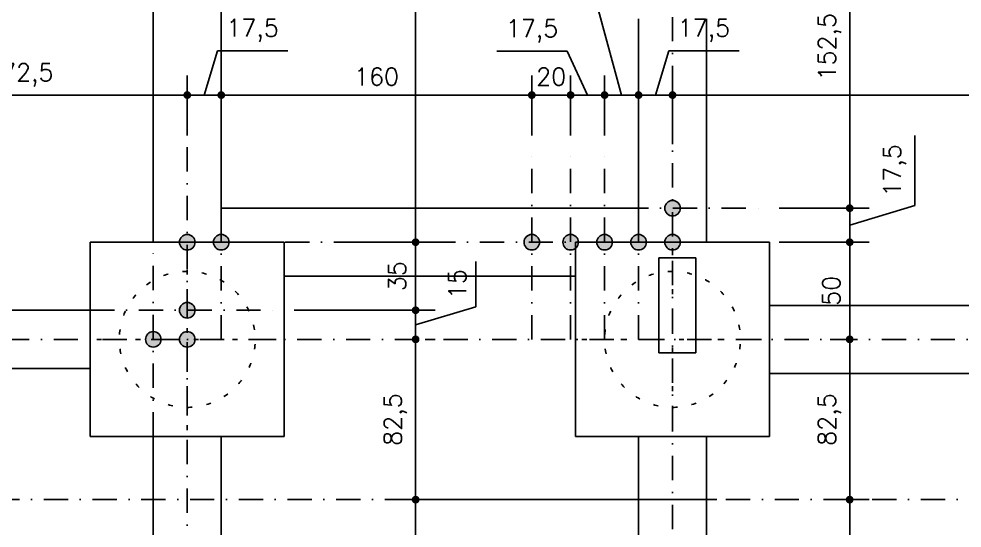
# Model space of a CAD drawing. Extents: x 26375 to 47400, y -1187 to 1911.
# Drawn here: x 28800.6 to 29286.6, y 618.5 to 880.5 of the extents above; entities that cross this region are included whole.
import ezdxf

# ---------------------------------------------------------------- set-up
doc = ezdxf.new("R2010")
doc.units = 0
doc.header["$LTSCALE"] = 25
doc.linetypes.add('DASHDOT', pattern=[1, 0.5, -0.25, 0, -0.25])
doc.linetypes.add('ESTILO_TQS_0002', pattern=[0.4, 0.1, -0.3])
for name, color, linetype in [('COTA', 1, 'Continuous'), ('EIXO_AUXILIAR', 1, 'DASHDOT'), ('EIXOS', 1, 'DASHDOT'), ('FERRO', 4, 'Continuous'), ('H7', 1, 'Continuous'), ('PROJ', 252, 'Continuous')]:
    doc.layers.add(name, color=color, linetype=linetype)
doc.styles.add('COTA', font='romans.shx')
doc.dimstyles.new('forma', dxfattribs={"dimtxt": 1.8, "dimasz": 0.8, "dimexe": 2, "dimexo": 1, "dimgap": 1, "dimtad": 1, "dimdec": 1, "dimzin": 9, "dimtxsty": 'COTA', "dimblk1": 'DOT', "dimblk2": 'DOT', "dimsah": 1, "dimcen": 0, "dimdle": 1, "dimclrd": 256, "dimclre": 256, "dimclrt": 2, "dimadec": 0, "dimazin": 0, "dimtfac": 1, "dimtdec": 0, "dimtmove": 0, "dimatfit": 3, "dimfxl": 1, "dimtolj": 1, "dimtzin": 0, "dimarcsym": 0})

# ---------------------------------------------------------------- blocks, each defined once
blk = doc.blocks.new('GR-1409')
at = {"layer": 'H7'}
blk.add_hatch(color=256, dxfattribs=at).paths.add_polyline_path([(-4, 0, 1), (4, 0, 1)])
at = {"layer": 'FERRO', "linetype": 'Continuous'}
blk.add_circle((0, 0), 4, dxfattribs=at)
blk = doc.blocks.new('GR-0909')
at = {"layer": 'H7'}
blk.add_hatch(color=256, dxfattribs=at).paths.add_polyline_path([(4, 0, 1), (-4, 0, 1)])
at = {"layer": 'FERRO', "linetype": 'Continuous'}
blk.add_circle((0, 0), 4, dxfattribs=at)
blk = doc.blocks.new('PROJ-FUND')
at = {"layer": 'PROJ'}
for p, q in [((28869.88232900731, 1150.57726215362), (28869.88232900731, 765.5772621536203)), ((28904.88232900731, 783.0772621536203), (28904.88232900731, 1150.57726215362)), ((29119.88232900731, 880.6034011536199), (29119.88232900731, 783.0772621536203)), ((29154.88232900731, 765.5772621536203), (29154.88232900731, 880.6034011536199)), ((29119.88232900731, 783.0772621536203), (28904.88232900731, 783.0772621536203)), ((28904.88232900731, 783.0772621536203), (28904.88232900731, 765.5772621536203)), ((29119.88232900731, 765.5772621536203), (29119.88232900731, 783.0772621536203)), ((29149.38232900759, 757.5772620405519), (29130.38232900759, 757.5772620405519)), ((29130.38232900759, 757.5772620405519), (29130.38232900759, 708.5772620405519)), ((29149.38232900759, 708.5772620405519), (29149.38232900759, 757.5772620405519)), ((28937.38232900731, 748.0772621536203), (29087.38232900731, 748.0772621536203)), ((28837.38232900731, 730.5772621536203), (28584.88232900731, 730.5772621536203)), ((29472.38232900731, 733.0772621536203), (29187.38232900731, 733.0772621536203)), ((29130.38232900759, 708.5772620405519), (29149.38232900759, 708.5772620405519)), ((28584.88232900731, 700.5772621536203), (28837.38232900731, 700.5772621536203)), ((29187.38232900731, 698.0772621536203), (29472.38232900731, 698.0772621536203)), ((28869.88232900731, 665.5772621536203), (28869.88232900731, 600.5772621536203)), ((28904.88232900731, 600.5772621536203), (28904.88232900731, 665.5772621536203)), ((29119.88232900731, 665.5772621536203), (29119.88232900731, 600.5772621536203)), ((29154.88232900731, 600.5772621536203), (29154.88232900731, 665.5772621536203))]:
    blk.add_line(p, q, dxfattribs=at)
at = {"layer": 'PROJ', "linetype": 'Continuous'}
for p, q in [((28937.38232900731, 765.5772621536203), (28837.38232900731, 765.5772621536203)), ((28837.38232900731, 765.5772621536203), (28837.38232900731, 665.5772621536203)), ((28937.38232900731, 665.5772621536203), (28937.38232900731, 765.5772621536203)), ((29187.38232900731, 765.5772621536203), (29087.38232900731, 765.5772621536203)), ((29087.38232900731, 765.5772621536203), (29087.38232900731, 665.5772621536203)), ((29187.38232900731, 665.5772621536203), (29187.38232900731, 765.5772621536203)), ((28837.38232900731, 665.5772621536203), (28937.38232900731, 665.5772621536203)), ((29087.38232900731, 665.5772621536203), (29187.38232900731, 665.5772621536203))]:
    blk.add_line(p, q, dxfattribs=at)
at = {"layer": 'PROJ', "linetype": 'ESTILO_TQS_0002'}
for p, q in [((28887.38232900731, 668.9222621536203), (28887.38232900731, 762.2322621536202)), ((29137.38232900731, 668.9222621536203), (29137.38232900731, 762.2322621536202)), ((28840.72732900731, 715.5772621536203), (28934.03732900731, 715.5772621536203)), ((29090.72732900731, 715.5772621536203), (29184.03732900731, 715.5772621536203))]:
    blk.add_line(p, q, dxfattribs=at)
for centre in [(28887.38232900731, 715.5772621536203), (29137.38232900731, 715.5772621536203)]:
    blk.add_ellipse(centre, major_axis=(24.74873734152934, 24.74873734152934), ratio=0.9999999999999858, start_param=5.497787143782131, end_param=11.78097245096172, dxfattribs=at)
blk = doc.blocks.new('_Dot')
at = {"color": 0, "linetype": 'ByBlock', "lineweight": -2}
blk.add_line((-0.5, 0), (-1, 0), dxfattribs=at)
at = {"color": 0, "linetype": 'ByBlock', "const_width": 0.5}
blk.add_lwpolyline([(-0.25, 0, 1), (0.25, 0, 1)], format="xyb", close=True, dxfattribs=at)
blk = doc.blocks.new('*D876')
at = {"layer": 'COTA', "lineweight": -2, "transparency": 16777216}
for p, q in [((28714.88232899989, 770.5767025675905), (28714.88232899989, 851.2914694436881)), ((28887.38232900731, 820.5767025695691), (28887.38232900731, 851.2914694436881)), ((28718.88232899989, 841.2914694436881), (28883.38232900731, 841.2914694436881))]:
    blk.add_line(p, q, dxfattribs=at)
at = {"layer": 'Defpoints', "color": 0, "transparency": 16777216}
for p in [(28887.38232900731, 841.2914694436881), (28887.38232900731, 815.5767025695691), (28714.88232899989, 765.5767025675905)]:
    blk.add_point(p, dxfattribs=at)
at = {"layer": 'COTA', "lineweight": -2, "transparency": 16777216, "xscale": 4, "yscale": 4, "zscale": 4, "rotation": 180}
blk.add_blockref('_Dot', (28714.88232899989, 841.2914694436881), dxfattribs=at)
at = {"layer": 'COTA', "lineweight": -2, "transparency": 16777216, "xscale": 4, "yscale": 4, "zscale": 4}
blk.add_blockref('_Dot', (28887.38232900731, 841.2914694436881), dxfattribs=at)
at = {"layer": 'COTA', "color": 2, "transparency": 16777216, "insert": (28801.1323290036, 851.648612300831), "char_height": 9, "attachment_point": 5, "style": 'COTA'}
blk.add_mtext('\\A1;172,5 ', dxfattribs=at)
blk = doc.blocks.new('*D877')
at = {"layer": 'COTA', "lineweight": -2, "transparency": 16777216}
for p, q in [((28896.13232900731, 841.2914694436881), (28902.98947186445, 864.148612300831)), ((28902.98947186445, 864.148612300831), (28939.13232900731, 864.148612300831)), ((28887.38232900731, 820.5767025695691), (28887.38232900731, 851.2914694436881)), ((28904.88232900731, 820.5767306216264), (28904.88232900731, 851.2914694436881)), ((28883.38232900731, 841.2914694436881), (28879.38232900731, 841.2914694436881)), ((28887.38232900731, 841.2914694436881), (28904.88232900731, 841.2914694436881)), ((28887.38232900731, 841.2914694436881), (28904.88232900731, 841.2914694436881)), ((28908.88232900731, 841.2914694436881), (28912.88232900731, 841.2914694436881))]:
    blk.add_line(p, q, dxfattribs=at)
at = {"layer": 'Defpoints', "color": 0, "transparency": 16777216}
for p in [(28904.88232900731, 841.2914694436881), (28887.38232900731, 815.5767025695691), (28904.88232900731, 815.5767306216264)]:
    blk.add_point(p, dxfattribs=at)
at = {"layer": 'COTA', "lineweight": -2, "transparency": 16777216, "xscale": 4, "yscale": 4, "zscale": 4}
blk.add_blockref('_Dot', (28887.38232900731, 841.2914694436881), dxfattribs=at)
at = {"layer": 'COTA', "lineweight": -2, "transparency": 16777216, "xscale": 4, "yscale": 4, "zscale": 4, "rotation": 180}
blk.add_blockref('_Dot', (28904.88232900731, 841.2914694436881), dxfattribs=at)
at = {"layer": 'COTA', "color": 2, "transparency": 16777216, "insert": (28921.06090043588, 874.5057551579739), "char_height": 9, "attachment_point": 5, "style": 'COTA'}
blk.add_mtext('\\A1;17,5 ', dxfattribs=at)
blk = doc.blocks.new('*D878')
at = {"layer": 'COTA', "lineweight": -2, "transparency": 16777216}
for p, q in [((28904.88232900731, 820.5767306216264), (28904.88232900731, 851.2914694436881)), ((29064.88232900102, 820.5772621498954), (29064.88232900102, 851.2914694436881)), ((28908.88232900731, 841.2914694436881), (29060.88232900102, 841.2914694436881))]:
    blk.add_line(p, q, dxfattribs=at)
at = {"layer": 'Defpoints', "color": 0, "transparency": 16777216}
for p in [(29064.88232900102, 841.2914694436881), (28904.88232900731, 815.5767306216264), (29064.88232900102, 815.5772621498954)]:
    blk.add_point(p, dxfattribs=at)
at = {"layer": 'COTA', "lineweight": -2, "transparency": 16777216, "xscale": 4, "yscale": 4, "zscale": 4, "rotation": 180}
blk.add_blockref('_Dot', (28904.88232900731, 841.2914694436881), dxfattribs=at)
at = {"layer": 'COTA', "lineweight": -2, "transparency": 16777216, "xscale": 4, "yscale": 4, "zscale": 4}
blk.add_blockref('_Dot', (29064.88232900102, 841.2914694436881), dxfattribs=at)
at = {"layer": 'COTA', "color": 2, "transparency": 16777216, "insert": (28984.88232900417, 850.7914694436881), "char_height": 9, "attachment_point": 5, "style": 'COTA'}
blk.add_mtext('\\A1;160 ', dxfattribs=at)
blk = doc.blocks.new('*D879')
at = {"layer": 'COTA', "lineweight": -2, "transparency": 16777216}
for p, q in [((29064.88232900102, 820.5772621498954), (29064.88232900102, 851.2914694436881)), ((29084.88232900102, 820.5772248411396), (29084.88232900102, 851.2914694436881)), ((29068.88232900102, 841.2914694436881), (29080.88232900102, 841.2914694436881))]:
    blk.add_line(p, q, dxfattribs=at)
at = {"layer": 'Defpoints', "color": 0, "transparency": 16777216}
for p in [(29084.88232900102, 841.2914694436881), (29064.88232900102, 815.5772621498954), (29084.88232900102, 815.5772248411396)]:
    blk.add_point(p, dxfattribs=at)
at = {"layer": 'COTA', "lineweight": -2, "transparency": 16777216, "xscale": 4, "yscale": 4, "zscale": 4, "rotation": 180}
blk.add_blockref('_Dot', (29064.88232900102, 841.2914694436881), dxfattribs=at)
at = {"layer": 'COTA', "lineweight": -2, "transparency": 16777216, "xscale": 4, "yscale": 4, "zscale": 4}
blk.add_blockref('_Dot', (29084.88232900102, 841.2914694436881), dxfattribs=at)
at = {"layer": 'COTA', "color": 2, "transparency": 16777216, "insert": (29074.88232900102, 850.7914694436881), "char_height": 9, "attachment_point": 5, "style": 'COTA'}
blk.add_mtext('\\A1;20 ', dxfattribs=at)
blk = doc.blocks.new('*D880')
at = {"layer": 'COTA', "lineweight": -2, "transparency": 16777216}
for p, q in [((29083.07467974625, 863.9377053468955), (29046.93182260339, 863.9377053468955)), ((29093.63232899857, 841.2914694436881), (29083.07467974625, 863.9377053468955)), ((29084.88232900102, 820.5772248411396), (29084.88232900102, 851.2914694436881)), ((29102.38232899612, 820.5772247291243), (29102.38232899612, 851.2914694436881)), ((29080.88232900102, 841.2914694436881), (29076.88232900102, 841.2914694436881)), ((29084.88232900102, 841.2914694436881), (29102.38232899612, 841.2914694436881)), ((29084.88232900102, 841.2914694436881), (29102.38232899612, 841.2914694436881)), ((29106.38232899612, 841.2914694436881), (29110.38232899612, 841.2914694436881))]:
    blk.add_line(p, q, dxfattribs=at)
at = {"layer": 'Defpoints', "color": 0, "transparency": 16777216}
for p in [(29102.38232899612, 841.2914694436881), (29084.88232900102, 815.5772248411396), (29102.38232899612, 815.5772247291243)]:
    blk.add_point(p, dxfattribs=at)
at = {"layer": 'COTA', "lineweight": -2, "transparency": 16777216, "xscale": 4, "yscale": 4, "zscale": 4}
blk.add_blockref('_Dot', (29084.88232900102, 841.2914694436881), dxfattribs=at)
at = {"layer": 'COTA', "lineweight": -2, "transparency": 16777216, "xscale": 4, "yscale": 4, "zscale": 4, "rotation": 180}
blk.add_blockref('_Dot', (29102.38232899612, 841.2914694436881), dxfattribs=at)
at = {"layer": 'COTA', "color": 2, "transparency": 16777216, "insert": (29065.00325117482, 874.2948482040384), "char_height": 9, "attachment_point": 5, "style": 'COTA'}
blk.add_mtext('\\A1;17,5 ', dxfattribs=at)
blk = doc.blocks.new('*D881')
at = {"layer": 'COTA', "lineweight": -2, "transparency": 16777216}
for p, q in [((29099.19664149695, 884.8628980151168), (29063.05378435409, 884.8628980151168)), ((29111.13232900172, 841.2914694436881), (29099.19664149695, 884.8628980151168)), ((29102.38232899612, 820.5772247291243), (29102.38232899612, 851.2914694436881)), ((29119.88232900731, 820.5772621498954), (29119.88232900731, 851.2914694436881)), ((29098.38232899612, 841.2914694436881), (29094.38232899612, 841.2914694436881)), ((29102.38232899612, 841.2914694436881), (29119.88232900731, 841.2914694436881)), ((29102.38232899612, 841.2914694436881), (29119.88232900731, 841.2914694436881)), ((29123.88232900731, 841.2914694436881), (29127.88232900731, 841.2914694436881))]:
    blk.add_line(p, q, dxfattribs=at)
at = {"layer": 'Defpoints', "color": 0, "transparency": 16777216}
for p in [(29119.88232900731, 841.2914694436881), (29102.38232899612, 815.5772247291243), (29119.88232900731, 815.5772621498954)]:
    blk.add_point(p, dxfattribs=at)
at = {"layer": 'COTA', "lineweight": -2, "transparency": 16777216, "xscale": 4, "yscale": 4, "zscale": 4}
blk.add_blockref('_Dot', (29102.38232899612, 841.2914694436881), dxfattribs=at)
at = {"layer": 'COTA', "lineweight": -2, "transparency": 16777216, "xscale": 4, "yscale": 4, "zscale": 4, "rotation": 180}
blk.add_blockref('_Dot', (29119.88232900731, 841.2914694436881), dxfattribs=at)
at = {"layer": 'COTA', "color": 2, "transparency": 16777216, "insert": (29081.12521292552, 895.2200408722597), "char_height": 9, "attachment_point": 5, "style": 'COTA'}
blk.add_mtext('\\A1;17,5 ', dxfattribs=at)
blk = doc.blocks.new('*D882')
at = {"layer": 'COTA', "lineweight": -2, "transparency": 16777216}
for p, q in [((29128.63232900731, 841.2914694436881), (29135.48947186445, 864.148612300831)), ((29135.48947186445, 864.148612300831), (29171.63232900731, 864.148612300831)), ((29119.88232900731, 820.5772621498954), (29119.88232900731, 851.2914694436881)), ((29137.38232900731, 826.6139097436577), (29137.38232900731, 851.2914694436881)), ((29115.88232900731, 841.2914694436881), (29111.88232900731, 841.2914694436881)), ((29119.88232900731, 841.2914694436881), (29137.38232900731, 841.2914694436881)), ((29119.88232900731, 841.2914694436881), (29137.38232900731, 841.2914694436881)), ((29141.38232900731, 841.2914694436881), (29145.38232900731, 841.2914694436881))]:
    blk.add_line(p, q, dxfattribs=at)
at = {"layer": 'Defpoints', "color": 0, "transparency": 16777216}
for p in [(29137.38232900731, 841.2914694436881), (29137.38232900731, 821.6139097436577), (29119.88232900731, 815.5772621498954)]:
    blk.add_point(p, dxfattribs=at)
at = {"layer": 'COTA', "lineweight": -2, "transparency": 16777216, "xscale": 4, "yscale": 4, "zscale": 4}
blk.add_blockref('_Dot', (29119.88232900731, 841.2914694436881), dxfattribs=at)
at = {"layer": 'COTA', "lineweight": -2, "transparency": 16777216, "xscale": 4, "yscale": 4, "zscale": 4, "rotation": 180}
blk.add_blockref('_Dot', (29137.38232900731, 841.2914694436881), dxfattribs=at)
at = {"layer": 'COTA', "color": 2, "transparency": 16777216, "insert": (29153.56090043588, 874.5057551579739), "char_height": 9, "attachment_point": 5, "style": 'COTA'}
blk.add_mtext('\\A1;17,5 ', dxfattribs=at)
blk = doc.blocks.new('*D1037')
at = {"layer": 'COTA', "lineweight": -2, "transparency": 16777216}
for p, q in [((28979.31565522949, 1200.577175476481), (29015.02563300496, 1200.577175476481)), ((29005.02563300496, 1196.577175476481), (29005.02563300496, 769.577331774604)), ((28964.09337659167, 765.5773317746039), (29015.02563300496, 765.5773317746039))]:
    blk.add_line(p, q, dxfattribs=at)
at = {"layer": 'Defpoints', "color": 0, "transparency": 16777216}
for p in [(28974.31565522949, 1200.577175476481), (28959.09337659167, 765.5773317746039), (29005.02563300496, 765.5773317746039)]:
    blk.add_point(p, dxfattribs=at)
at = {"layer": 'COTA', "lineweight": -2, "transparency": 16777216, "xscale": 4, "yscale": 4, "zscale": 4}
for p, rotation in [((29005.02563300496, 1200.577175476481), 90), ((29005.02563300496, 765.5773317746039), 270)]:
    blk.add_blockref('_Dot', p, dxfattribs=dict(at, rotation=rotation))
at = {"layer": 'COTA', "color": 2, "transparency": 16777216, "insert": (28995.52563300495, 983.077253625534), "char_height": 9, "attachment_point": 5, "rotation": 90, "style": 'COTA'}
blk.add_mtext('\\A1;435 ', dxfattribs=at)
blk = doc.blocks.new('*D1038')
at = {"layer": 'COTA', "lineweight": -2, "transparency": 16777216}
for p, q in [((28964.09337659167, 765.5773317746039), (29015.02563300499, 765.5773317746039)), ((29005.02563300499, 761.5773317746039), (29005.02563300499, 734.5771551232522)), ((28942.38232900733, 730.5771551232522), (29015.02563300499, 730.5771551232522))]:
    blk.add_line(p, q, dxfattribs=at)
at = {"layer": 'Defpoints', "color": 0, "transparency": 16777216}
for p in [(28959.09337659167, 765.5773317746039), (28937.38232900733, 730.5771551232522), (29005.02563300499, 730.5771551232522)]:
    blk.add_point(p, dxfattribs=at)
at = {"layer": 'COTA', "lineweight": -2, "transparency": 16777216, "xscale": 4, "yscale": 4, "zscale": 4}
for p, rotation in [((29005.02563300499, 765.5773317746039), 90), ((29005.02563300499, 730.5771551232522), 270)]:
    blk.add_blockref('_Dot', p, dxfattribs=dict(at, rotation=rotation))
at = {"layer": 'COTA', "color": 2, "transparency": 16777216, "insert": (28995.52563300498, 748.0772434489196), "char_height": 9, "attachment_point": 5, "rotation": 90, "style": 'COTA'}
blk.add_mtext('\\A1;35 ', dxfattribs=at)
blk = doc.blocks.new('*D1039')
at = {"layer": 'COTA', "lineweight": -2, "transparency": 16777216}
for p, q in [((29036.02563300502, 732.377234345832), (29036.02563300502, 755.6629486315463)), ((29005.02563300502, 734.5771551232522), (29005.02563300502, 738.5771551232522)), ((28942.38232900733, 730.5771551232522), (29015.02563300502, 730.5771551232522)), ((29005.02563300502, 723.077234345832), (29036.02563300502, 732.377234345832)), ((29005.02563300502, 730.5771551232522), (29005.02563300502, 715.5773135684119)), ((29005.02563300502, 730.5771551232522), (29005.02563300502, 715.5773135684119)), ((29010.02562788165, 715.5773135684119), (29015.02563300502, 715.5773135684119)), ((29005.02563300502, 711.5773135684119), (29005.02563300502, 707.5773135684119))]:
    blk.add_line(p, q, dxfattribs=at)
at = {"layer": 'Defpoints', "color": 0, "transparency": 16777216}
for p in [(28937.38232900733, 730.5771551232522), (29005.02562788165, 715.5773135684119), (29005.02563300502, 715.5773135684119)]:
    blk.add_point(p, dxfattribs=at)
at = {"layer": 'COTA', "lineweight": -2, "transparency": 16777216, "xscale": 4, "yscale": 4, "zscale": 4}
for p, rotation in [((29005.02563300502, 730.5771551232522), 270), ((29005.02563300502, 715.5773135684119), 90)]:
    blk.add_blockref('_Dot', p, dxfattribs=dict(at, rotation=rotation))
at = {"layer": 'COTA', "color": 2, "transparency": 16777216, "insert": (29026.52563300501, 744.0200914886807), "char_height": 9, "attachment_point": 5, "rotation": 90, "style": 'COTA'}
blk.add_mtext('\\A1;15 ', dxfattribs=at)
blk = doc.blocks.new('*D1040')
at = {"layer": 'COTA', "lineweight": -2, "transparency": 16777216}
for p, q in [((29010.02562788165, 715.5773135684119), (29015.02563300527, 715.5773135684119)), ((29005.02563300527, 711.5773135684119), (29005.02563300527, 637.0954966153304)), ((29010.02563300513, 633.0954966153304), (29015.02563300527, 633.0954966153304))]:
    blk.add_line(p, q, dxfattribs=at)
at = {"layer": 'Defpoints', "color": 0, "transparency": 16777216}
for p in [(29005.02562788165, 715.5773135684119), (29005.02563300513, 633.0954966153304), (29005.02563300527, 633.0954966153304)]:
    blk.add_point(p, dxfattribs=at)
at = {"layer": 'COTA', "lineweight": -2, "transparency": 16777216, "xscale": 4, "yscale": 4, "zscale": 4}
for p, rotation in [((29005.02563300527, 715.5773135684119), 90), ((29005.02563300527, 633.0954966153304), 270)]:
    blk.add_blockref('_Dot', p, dxfattribs=dict(at, rotation=rotation))
at = {"layer": 'COTA', "color": 2, "transparency": 16777216, "insert": (28994.66849014812, 674.3364050918627), "char_height": 9, "attachment_point": 5, "rotation": 90, "style": 'COTA'}
blk.add_mtext('\\A1;82,5 ', dxfattribs=at)
blk = doc.blocks.new('*D1041')
at = {"layer": 'COTA', "lineweight": -2, "transparency": 16777216}
for p, q in [((29160.25906441296, 633.0954966153301), (28995.02563300512, 633.0954966153301)), ((29005.02563300512, 629.0954966153301), (29005.02563300512, 554.5772713622918)), ((29010.02560301189, 550.5772713622918), (29015.02563300512, 550.5772713622918))]:
    blk.add_line(p, q, dxfattribs=at)
at = {"layer": 'Defpoints', "color": 0, "transparency": 16777216}
for p in [(29165.25906441296, 633.0954966153301), (29005.02560301189, 550.5772713622918), (29005.02563300512, 550.5772713622918)]:
    blk.add_point(p, dxfattribs=at)
at = {"layer": 'COTA', "lineweight": -2, "transparency": 16777216, "xscale": 4, "yscale": 4, "zscale": 4}
for p, rotation in [((29005.02563300512, 633.0954966153301), 90), ((29005.02563300512, 550.5772713622918), 270)]:
    blk.add_blockref('_Dot', p, dxfattribs=dict(at, rotation=rotation))
at = {"layer": 'COTA', "color": 2, "transparency": 16777216, "insert": (28994.66849014797, 591.8363839888025), "char_height": 9, "attachment_point": 5, "rotation": 90, "style": 'COTA'}
blk.add_mtext('\\A1;82,5 ', dxfattribs=at)
blk = doc.blocks.new('*D1058')
at = {"layer": 'COTA', "lineweight": -2, "transparency": 16777216}
for p, q in [((29223.65256164518, 715.5773024624398), (29218.65253050298, 715.5773024624398)), ((29228.65253050298, 637.0954966153301), (29228.65253050298, 711.5773024624398)), ((29231.59092390475, 633.0954966153301), (29238.65253050298, 633.0954966153301))]:
    blk.add_line(p, q, dxfattribs=at)
at = {"layer": 'Defpoints', "color": 0, "transparency": 16777216}
for p in [(29228.65253050298, 715.5773024624398), (29228.65256164518, 715.5773024624398), (29226.59092390475, 633.0954966153301)]:
    blk.add_point(p, dxfattribs=at)
at = {"layer": 'COTA', "lineweight": -2, "transparency": 16777216, "xscale": 4, "yscale": 4, "zscale": 4}
for p, rotation in [((29228.65253050298, 715.5773024624398), 90), ((29228.65253050298, 633.0954966153301), 270)]:
    blk.add_blockref('_Dot', p, dxfattribs=dict(at, rotation=rotation))
at = {"layer": 'COTA', "color": 2, "transparency": 16777216, "insert": (29218.29538764583, 674.3363995388765), "char_height": 9, "attachment_point": 5, "rotation": 90, "style": 'COTA'}
blk.add_mtext('\\A1;82,5 ', dxfattribs=at)
blk = doc.blocks.new('*D1059')
at = {"layer": 'COTA', "lineweight": -2, "transparency": 16777216}
for p, q in [((29192.38232900733, 765.5772621536205), (29238.65253050296, 765.5772621536205)), ((29228.65253050296, 719.5773024624398), (29228.65253050296, 761.5772621536205)), ((29223.65256164518, 715.5773024624398), (29218.65253050296, 715.5773024624398))]:
    blk.add_line(p, q, dxfattribs=at)
at = {"layer": 'Defpoints', "color": 0, "transparency": 16777216}
for p in [(29187.38232900733, 765.5772621536205), (29228.65253050296, 765.5772621536205), (29228.65256164518, 715.5773024624398)]:
    blk.add_point(p, dxfattribs=at)
at = {"layer": 'COTA', "lineweight": -2, "transparency": 16777216, "xscale": 4, "yscale": 4, "zscale": 4}
for p, rotation in [((29228.65253050296, 765.5772621536205), 90), ((29228.65253050296, 715.5773024624398), 270)]:
    blk.add_blockref('_Dot', p, dxfattribs=dict(at, rotation=rotation))
at = {"layer": 'COTA', "color": 2, "transparency": 16777216, "insert": (29219.15253050296, 740.5772823080217), "char_height": 9, "attachment_point": 5, "rotation": 90, "style": 'COTA'}
blk.add_mtext('\\A1;50 ', dxfattribs=at)
blk = doc.blocks.new('*D1060')
at = {"layer": 'COTA', "lineweight": -2, "transparency": 16777216}
for p, q in [((29262.22395907442, 784.3986373237437), (29262.22395907442, 820.5414944666009)), ((29228.65253050299, 787.0771553510099), (29228.65253050299, 791.0771553510099)), ((29192.38232899705, 783.0771553510099), (29238.65253050299, 783.0771553510099)), ((29228.65253050299, 774.3272087523152), (29262.22395907442, 784.3986373237437)), ((29228.65253050299, 765.5772621536205), (29228.65253050299, 783.0771553510099)), ((29228.65253050299, 765.5772621536205), (29228.65253050299, 783.0771553510099)), ((29192.38232900733, 765.5772621536205), (29238.65253050299, 765.5772621536205)), ((29228.65253050299, 761.5772621536205), (29228.65253050299, 757.5772621536205))]:
    blk.add_line(p, q, dxfattribs=at)
at = {"layer": 'Defpoints', "color": 0, "transparency": 16777216}
for p in [(29187.38232899705, 783.0771553510099), (29228.65253050299, 783.0771553510099), (29187.38232900733, 765.5772621536205)]:
    blk.add_point(p, dxfattribs=at)
at = {"layer": 'COTA', "lineweight": -2, "transparency": 16777216, "xscale": 4, "yscale": 4, "zscale": 4}
for p, rotation in [((29228.65253050299, 783.0771553510099), 270), ((29228.65253050299, 765.5772621536205), 90)]:
    blk.add_blockref('_Dot', p, dxfattribs=dict(at, rotation=rotation))
at = {"layer": 'COTA', "color": 2, "transparency": 16777216, "insert": (29251.86681621727, 802.4700658951638), "char_height": 9, "attachment_point": 5, "rotation": 90, "style": 'COTA'}
blk.add_mtext('\\A1;17,5 ', dxfattribs=at)
blk = doc.blocks.new('*D1061')
at = {"layer": 'COTA', "lineweight": -2, "transparency": 16777216}
for p, q in [((29223.65295129986, 935.6035044433979), (29218.65253050304, 935.6035044433979)), ((29228.65253050304, 787.0771553510099), (29228.65253050304, 931.6035044433979)), ((29192.38232899705, 783.0771553510099), (29238.65253050304, 783.0771553510099))]:
    blk.add_line(p, q, dxfattribs=at)
at = {"layer": 'Defpoints', "color": 0, "transparency": 16777216}
for p in [(29228.65253050304, 935.6035044433979), (29228.65295129986, 935.6035044433979), (29187.38232899705, 783.0771553510099)]:
    blk.add_point(p, dxfattribs=at)
at = {"layer": 'COTA', "lineweight": -2, "transparency": 16777216, "xscale": 4, "yscale": 4, "zscale": 4}
for p, rotation in [((29228.65253050304, 935.6035044433979), 90), ((29228.65253050304, 783.0771553510099), 270)]:
    blk.add_blockref('_Dot', p, dxfattribs=dict(at, rotation=rotation))
at = {"layer": 'COTA', "color": 2, "transparency": 16777216, "insert": (29218.29538764588, 866.1567769455692), "char_height": 9, "attachment_point": 5, "rotation": 90, "style": 'COTA'}
blk.add_mtext('\\A1;152,5 ', dxfattribs=at)
blk = doc.blocks.new('*D1068')
at = {"layer": 'COTA', "lineweight": -2, "transparency": 16777216}
for p, q in [((29137.38232900731, 815.9625710843904), (29137.38232900731, 851.2914694436881)), ((29522.38229030426, 815.9625371822835), (29522.38229030426, 851.2914694436881)), ((29141.38232900731, 841.2914694436881), (29518.38229030426, 841.2914694436881))]:
    blk.add_line(p, q, dxfattribs=at)
at = {"layer": 'Defpoints', "color": 0, "transparency": 16777216}
for p in [(29522.38229030426, 841.2914694436881), (29137.38232900731, 810.9625710843904), (29522.38229030426, 810.9625371822835)]:
    blk.add_point(p, dxfattribs=at)
at = {"layer": 'COTA', "lineweight": -2, "transparency": 16777216, "xscale": 4, "yscale": 4, "zscale": 4, "rotation": 180}
blk.add_blockref('_Dot', (29137.38232900731, 841.2914694436881), dxfattribs=at)
at = {"layer": 'COTA', "lineweight": -2, "transparency": 16777216, "xscale": 4, "yscale": 4, "zscale": 4}
blk.add_blockref('_Dot', (29522.38229030426, 841.2914694436881), dxfattribs=at)
at = {"layer": 'COTA', "color": 2, "transparency": 16777216, "insert": (29329.88230965579, 850.7914694436881), "char_height": 9, "attachment_point": 5, "style": 'COTA'}
blk.add_mtext('\\A1;385 ', dxfattribs=at)
blk = doc.blocks.new('*D1110')
at = {"layer": 'COTA', "lineweight": -2, "transparency": 16777216}
for p, q in [((29233.65253050299, 633.0954966153304), (29218.65253050299, 633.0954966153304)), ((29228.65253050299, 629.0954966153304), (29228.65253050299, 554.577249111878)), ((29233.65253050299, 550.577249111878), (29218.65253050299, 550.577249111878))]:
    blk.add_line(p, q, dxfattribs=at)
at = {"layer": 'Defpoints', "color": 0, "transparency": 16777216}
for p in [(29238.65253050299, 633.0954966153304), (29228.65253050299, 550.577249111878), (29238.65253050299, 550.577249111878)]:
    blk.add_point(p, dxfattribs=at)
at = {"layer": 'COTA', "lineweight": -2, "transparency": 16777216, "xscale": 4, "yscale": 4, "zscale": 4}
for p, rotation in [((29228.65253050299, 633.0954966153304), 90), ((29228.65253050299, 550.577249111878), 270)]:
    blk.add_blockref('_Dot', p, dxfattribs=dict(at, rotation=rotation))
at = {"layer": 'COTA', "color": 2, "transparency": 16777216, "insert": (29218.29538764585, 591.8363728635958), "char_height": 9, "attachment_point": 5, "rotation": 90, "style": 'COTA'}
blk.add_mtext('\\A1;82,5 ', dxfattribs=at)

msp = doc.modelspace()

# ---------------------------------------------------------------- linework, layer by layer
at = {"layer": 'EIXO_AUXILIAR', "color": 2}
for p, q in [((29137.38232900731, 15.57716510002024), (29137.38232900731, 1250.57716510002)), ((28887.38235998377, 450.5773384393518), (28887.38232900731, 815.5767025695691)), ((28904.88232900731, 715.5767306216264), (28904.88232900731, 815.5767306216264)), ((29064.88232900102, 715.5772621498954), (29064.88232900102, 815.5772621498954)), ((29084.88232900102, 715.5772248411396), (29084.88232900102, 815.5772248411396)), ((29102.38232899612, 715.5772247291244), (29102.38232899612, 815.5772247291244)), ((29119.88232900731, 715.5772621498954), (29119.88232900731, 815.5772621498954)), ((29087.38232897919, 783.0773689525067), (29187.38232899704, 783.0771553510094)), ((28837.38232898435, 765.5773689543689), (29187.38232899612, 765.5772620378802)), ((28869.88232900029, 665.576702566892), (28869.88232900029, 765.576702566892)), ((28837.38232898728, 730.5773687247492), (28937.38232900513, 730.5771551232519)), ((27889.8823289644, 715.5773689497128), (30042.38232899941, 715.5772620502221))]:
    msp.add_line(p, q, dxfattribs=at)
at = {"layer": 'EIXOS'}
msp.add_line((27382.82120412679, 633.0954966153299), (31556.89173039228, 633.0954966153299), dxfattribs=at)

# ---------------------------------------------------------------- block references
at = {"rotation": 90}
msp.add_blockref('GR-1409', (29137.38232900215, 783.0772621517581), dxfattribs=at)
for name, p in [('GR-0909', (28887.38232899613, 765.5772620370653)), ('GR-1409', (28904.88232900009, 765.5772621489641)), ('GR-1409', (29064.88232900102, 765.5772621498954)), ('GR-1409', (29084.88232900102, 765.5772621498954)), ('GR-0909', (29102.38232899612, 765.5772620378802)), ('GR-1409', (29119.88232900029, 765.5772621517581)), ('GR-0909', (29137.38232899612, 765.5772620378802)), ('GR-0909', (28887.3823289962, 730.5772619240006)), ('GR-1409', (28869.88232900029, 715.5772621509432)), ('GR-0909', (28887.38232899204, 715.5772619240006))]:
    msp.add_blockref(name, p)
at = {"layer": 'COTA'}
msp.add_blockref('PROJ-FUND', (0, 0), dxfattribs=at)

# ---------------------------------------------------------------- dimensions: what is measured, and where the dimension line sits
for base, p1, p2, override, picture, middle in [((29005.02563300496, 765.5773317746039), (28974.31565522947, 1200.577175476481), (28959.09337659166, 765.5773317746036), {"dimscale": 5, "dimpost": ' '}, '*D1037', (28995.52563300495, 983.077253625534)), ((29228.65253050299, 783.0771553510099), (29187.38232900731, 765.5772621536203), (29187.38232899704, 783.0771553510094), {"dimscale": 5, "dimpost": ' ', "dimtmove": 1}, '*D1060', (29251.86681621727, 789.3986373237352)), ((29005.02563300499, 730.5771551232522), (28959.09337659166, 765.5773317746036), (28937.38232900731, 730.5771551232519), {"dimscale": 5, "dimpost": ' ', "dimtmove": 1}, '*D1038', (28995.52563300498, 748.0772434489196)), ((29228.65253050296, 765.5772621536205), (29228.65256164517, 715.5773024624395), (29187.38232900731, 765.5772621536203), {"dimscale": 5, "dimpost": ' ', "dimtmove": 1}, '*D1059', (29219.15253050296, 740.5772823080217)), ((29005.02563300502, 715.5773135684119), (28937.38232900731, 730.5771551232519), (29005.02562788163, 715.5773135684117), {"dimscale": 5, "dimpost": ' ', "dimtmove": 1}, '*D1039', (29026.52563300501, 737.3772343458236)), ((29005.02563300527, 633.0954966153304), (29005.02562788163, 715.5773135684117), (29005.02563300512, 633.0954966153301), {"dimscale": 5, "dimpost": ' ', "dimtmove": 1}, '*D1040', (28994.66849014812, 674.3364050918627)), ((29228.65253050298, 715.5773024624398), (29226.59092390473, 633.0954966153299), (29228.65256164517, 715.5773024624395), {"dimscale": 5, "dimpost": ' ', "dimtmove": 1}, '*D1058', (29218.29538764583, 674.3363995388765)), ((29005.02563300512, 550.5772713622918), (29165.25906441295, 633.0954966153299), (29005.02560301188, 550.5772713622915), {"dimscale": 5, "dimpost": ' ', "dimtmove": 1}, '*D1041', (28994.66849014797, 591.8363839888025)), ((29228.65253050299, 550.577249111878), (29238.65253050298, 633.0954966153301), (29238.65253050298, 550.5772491118778), {"dimscale": 5, "dimpost": ' '}, '*D1110', (29218.29538764585, 591.8363728635958))]:
    dim = msp.add_linear_dim(base=base, p1=p1, p2=p2, angle=90, dimstyle='forma', override=override, dxfattribs=at)
    dim.commit()
    dim.dimension.update_dxf_attribs({"geometry": picture, "text_midpoint": middle})
dim = msp.add_linear_dim(base=(29228.65253050304, 935.6035044433979), p1=(29187.38232899704, 783.0771553510094), p2=(29228.65295129985, 935.6035044433975), angle=90, dimstyle='forma', override={"dimscale": 5, "dimpost": ' ', "dimtmove": 1}, dxfattribs=at)
dim.commit()
dim.dimension.update_dxf_attribs({"geometry": '*D1061', "text_midpoint": (29228.65253050302, 866.1567769455692), "dimtype": 160})
for base, p1, p2, picture, middle in [((29119.88232900731, 841.2914694436881), (29102.38232899612, 815.5772247291243), (29119.88232900731, 815.5772621498954), '*D881', (29094.19664149695, 884.8628980151168)), ((29102.38232899612, 841.2914694436881), (29084.88232900102, 815.5772248411396), (29102.38232899612, 815.5772247291243), '*D880', (29078.07467974625, 863.9377053468955)), ((29084.88232900102, 841.2914694436881), (29064.88232900102, 815.5772621498954), (29084.88232900102, 815.5772248411396), '*D879', (29074.88232900102, 841.2914694436881))]:
    dim = msp.add_linear_dim(base=base, p1=p1, p2=p2, dimstyle='forma', override={"dimscale": 5, "dimpost": ' ', "dimtmove": 1}, dxfattribs=at)
    dim.commit()
    dim.dimension.update_dxf_attribs({"geometry": picture, "text_midpoint": middle, "dimtype": 160})
for base, p1, p2, override, picture, middle in [((28904.88232900731, 841.2914694436881), (28887.38232900731, 815.5767025695691), (28904.88232900731, 815.5767306216264), {"dimscale": 5, "dimpost": ' ', "dimtmove": 1}, '*D877', (28907.98947186445, 874.5057551579739)), ((29137.38232900731, 841.2914694436881), (29119.88232900731, 815.5772621498954), (29137.38232900731, 821.6139097436577), {"dimscale": 5, "dimpost": ' ', "dimtmove": 1}, '*D882', (29140.48947186445, 874.5057551579739)), ((28887.38232900731, 841.2914694436881), (28714.88232899989, 765.5767025675905), (28887.38232900731, 815.5767025695691), {"dimscale": 5, "dimpost": ' ', "dimtmove": 1}, '*D876', (28801.1323290036, 851.648612300831)), ((29064.88232900102, 841.2914694436881), (28904.88232900731, 815.5767306216264), (29064.88232900102, 815.5772621498954), {"dimscale": 5, "dimpost": ' ', "dimtmove": 1}, '*D878', (28984.88232900417, 850.7914694436881)), ((29522.38229030426, 841.2914694436881), (29137.38232900731, 810.9625710843904), (29522.38229030426, 810.9625371822835), {"dimscale": 5, "dimpost": ' '}, '*D1068', (29329.88230965579, 850.7914694436881))]:
    dim = msp.add_linear_dim(base=base, p1=p1, p2=p2, dimstyle='forma', override=override, dxfattribs=at)
    dim.commit()
    dim.dimension.update_dxf_attribs({"geometry": picture, "text_midpoint": middle})

doc.saveas('drawing.dxf')
